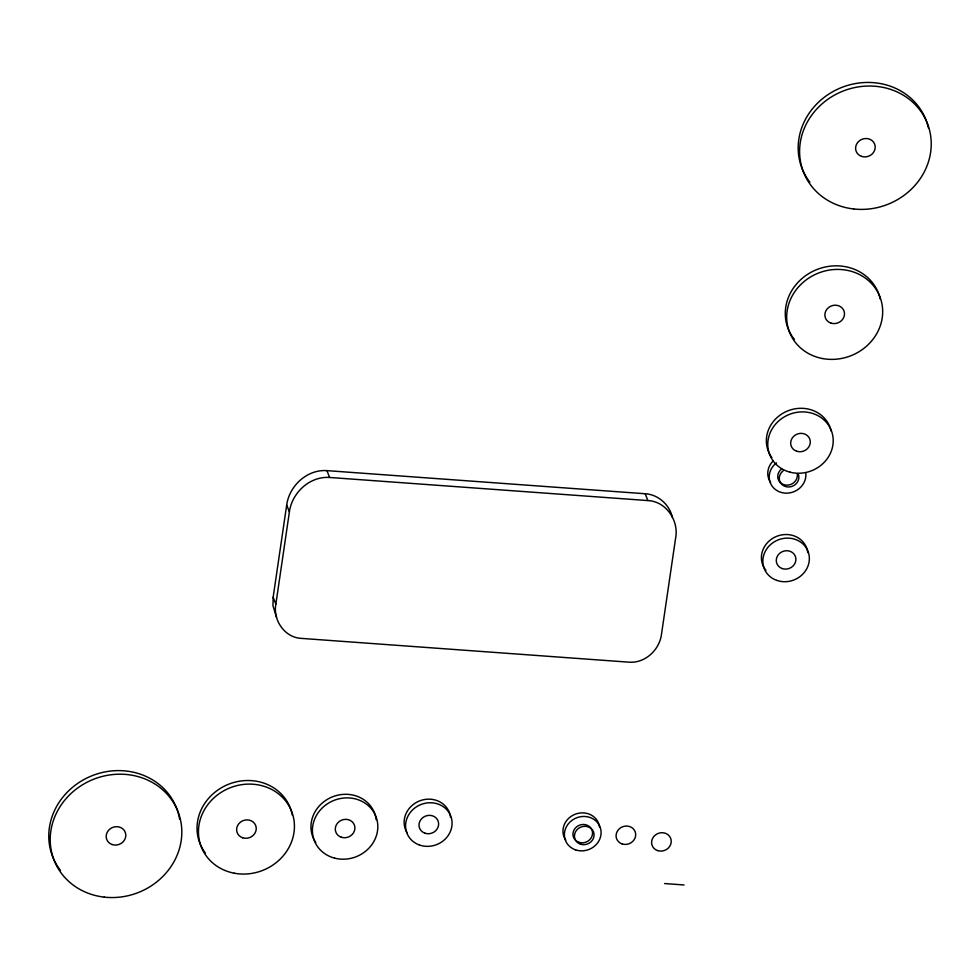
<?xml version="1.0" encoding="UTF-8"?>
<svg xmlns="http://www.w3.org/2000/svg" width="980" height="980" viewBox="0 0 980 980"><rect width="100%" height="100%" fill="white"/><g stroke="black" fill="none" stroke-linecap="round" stroke-linejoin="round"><path stroke-width="1.47" d="M672.403 517.489C669.634 504.798 658.278 494.496 645.195 493.749L326.928 470.633C307.12 469.2 289.272 485.847 286.687 505.055L273.151 597.298L272.954 605.677L276.519 617.265M275.858 604.133C272.832 620.071 284.604 637.625 301.35 638.384L629.209 662.186C645.073 663.338 659.369 649.997 661.439 634.624L675.649 537.849C678.932 520.503 666.118 501.405 647.89 500.572L329.623 477.468C309.827 476.023 291.979 492.683 289.394 511.879L275.858 604.133L273.151 597.298M664.575 883.556L684.028 884.965M645.195 493.749L647.89 500.572M326.928 470.633L329.623 477.468M286.687 505.055L289.394 511.879M565.766 840.093A18.571 16.991 -21.6 0 1 575.15 814.245A18.571 16.991 -21.6 0 1 599.54 826.912M407.006 832.62A23.532 21.535 -21.6 0 1 420.383 800.611A23.532 21.535 -21.6 0 1 450.531 817.271M315.732 842.482A33.087 30.282 -21.6 0 1 333.102 796.593A33.087 30.282 -21.6 0 1 376.198 819.697M205.298 852.955A48.535 44.406 -21.6 0 1 227.078 784.87A48.535 44.406 -21.6 0 1 292.322 815.176M60.503 870.461A66.554 60.895 -21.6 0 1 90.172 776.503A66.554 60.895 -21.6 0 1 179.622 819.145M797.291 474.259A9.922 9.077 -21.6 0 1 783.731 484.635A9.922 9.077 -21.6 0 1 781.624 468.967M770.586 482.393A18.571 16.991 -21.6 0 1 773.232 460.87M805.768 472.789A18.571 16.991 -21.6 0 1 780.411 492.193A18.571 16.991 -21.6 0 1 776.479 462.891M798.186 473.818A9.922 9.077 -21.6 0 1 793.555 485.713A9.922 9.077 -21.6 0 1 780.766 483.152A9.922 9.077 -21.6 0 1 783.167 470.804M809.909 182.292A66.554 60.895 -21.6 0 1 838.12 88.984A66.554 60.895 -21.6 0 1 928.477 128.123M791.865 335.895A48.535 44.406 -21.6 0 1 816.046 269.88A48.535 44.406 -21.6 0 1 880.261 299.059M794.437 339.423A48.535 44.406 -21.6 0 1 792.673 337.096M771.897 457.587A33.087 30.282 -21.6 0 1 786.475 411.429A33.087 30.282 -21.6 0 1 831.15 431.114M765.907 570.287A23.532 21.535 -21.6 0 1 776.221 536.526A23.532 21.535 -21.6 0 1 807.802 552.634M578.923 842.335A9.922 9.077 -21.6 0 0 592.484 831.971A9.922 9.077 -21.6 0 0 576.816 826.679A9.922 9.077 -21.6 0 0 578.923 842.335M575.603 849.893A18.571 16.991 -21.6 0 0 600.961 830.489A18.571 16.991 -21.6 0 0 571.659 820.591A18.571 16.991 -21.6 0 0 575.603 849.893M580.454 844.172A9.922 9.077 -21.6 0 0 594.015 833.808A9.922 9.077 -21.6 0 0 578.347 828.504A9.922 9.077 -21.6 0 0 580.454 844.172M622.067 843.915A9.922 9.077 -21.6 0 0 635.628 833.551A9.922 9.077 -21.6 0 0 619.96 828.259A9.922 9.077 -21.6 0 0 622.067 843.915M425.002 833.233A9.922 9.077 -21.6 0 0 438.562 822.869A9.922 9.077 -21.6 0 0 422.895 817.565A9.922 9.077 -21.6 0 0 425.002 833.233M657.592 850.591A9.922 9.077 -21.6 0 0 671.153 840.215A9.922 9.077 -21.6 0 0 655.485 834.923A9.922 9.077 -21.6 0 0 657.592 850.591M419.452 845.017A23.532 21.535 -21.6 0 0 451.952 820.86A23.532 21.535 -21.6 0 0 415.055 807.789A23.532 21.535 -21.6 0 0 419.452 845.017M334.646 858.149A33.087 30.282 -21.6 0 0 377.178 820.677A33.087 30.282 -21.6 0 0 323.474 806.81A33.087 30.282 -21.6 0 0 334.646 858.149M341.285 837.226A9.922 9.077 -21.6 0 0 354.846 826.851A9.922 9.077 -21.6 0 0 339.178 821.558A9.922 9.077 -21.6 0 0 341.285 837.226M234.343 873.229A48.535 44.406 -21.6 0 0 292.714 814.527A48.535 44.406 -21.6 0 0 212.268 799.496A48.535 44.406 -21.6 0 0 234.343 873.229M242.624 837.765A9.922 9.077 -21.6 0 0 256.184 827.389A9.922 9.077 -21.6 0 0 240.517 822.098A9.922 9.077 -21.6 0 0 242.624 837.765M104.284 897.129A66.554 60.895 -21.6 0 0 177.956 811.55A66.554 60.895 -21.6 0 0 65.783 798.945A66.554 60.895 -21.6 0 0 104.284 897.129M112.186 844.552A9.922 9.077 -21.6 0 0 125.746 834.188A9.922 9.077 -21.6 0 0 110.079 828.884A9.922 9.077 -21.6 0 0 112.186 844.552M861.592 156.396A9.922 9.077 -21.6 0 0 875.152 146.02A9.922 9.077 -21.6 0 0 859.485 140.728A9.922 9.077 -21.6 0 0 861.592 156.396M853.69 208.973A66.554 60.895 -21.6 0 0 927.362 123.382A66.554 60.895 -21.6 0 0 815.189 110.777A66.554 60.895 -21.6 0 0 853.69 208.973M822.575 358.545A48.535 44.406 -21.6 0 0 880.959 299.843A48.535 44.406 -21.6 0 0 800.513 284.812A48.535 44.406 -21.6 0 0 822.575 358.545M830.869 323.082A9.922 9.077 -21.6 0 0 844.429 312.706A9.922 9.077 -21.6 0 0 828.762 307.414A9.922 9.077 -21.6 0 0 830.869 323.082M790.027 472.176A33.087 30.282 -21.6 0 0 832.571 434.691A33.087 30.282 -21.6 0 0 778.855 420.824A33.087 30.282 -21.6 0 0 790.027 472.176M796.667 451.241A9.922 9.077 -21.6 0 0 810.227 440.865A9.922 9.077 -21.6 0 0 794.56 435.573A9.922 9.077 -21.6 0 0 796.667 451.241M776.723 580.38A23.532 21.535 -21.6 0 0 809.223 556.224A23.532 21.535 -21.6 0 0 772.314 543.153A23.532 21.535 -21.6 0 0 776.723 580.38M782.273 568.596A9.922 9.077 -21.6 0 0 795.834 558.233A9.922 9.077 -21.6 0 0 780.166 552.928A9.922 9.077 -21.6 0 0 782.273 568.596"/></g></svg>
